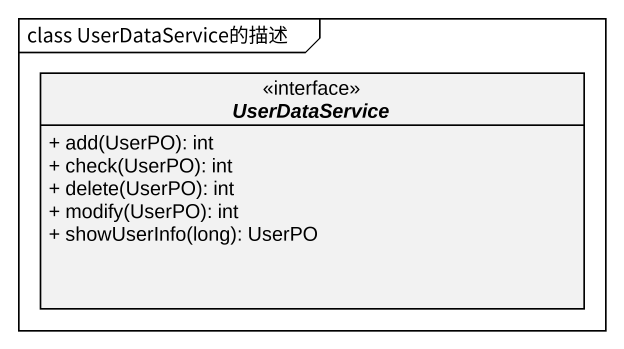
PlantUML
@startuml
mainframe class UserDataService的描述
hide circle
hide empty members
skinparam classAttributeIconSize 0
interface UserDataService <<interface>> {
  + add(UserPO): int
  + check(UserPO): int
  + delete(UserPO): int
  + modify(UserPO): int
  + showUserInfo(long): UserPO
}
@enduml
